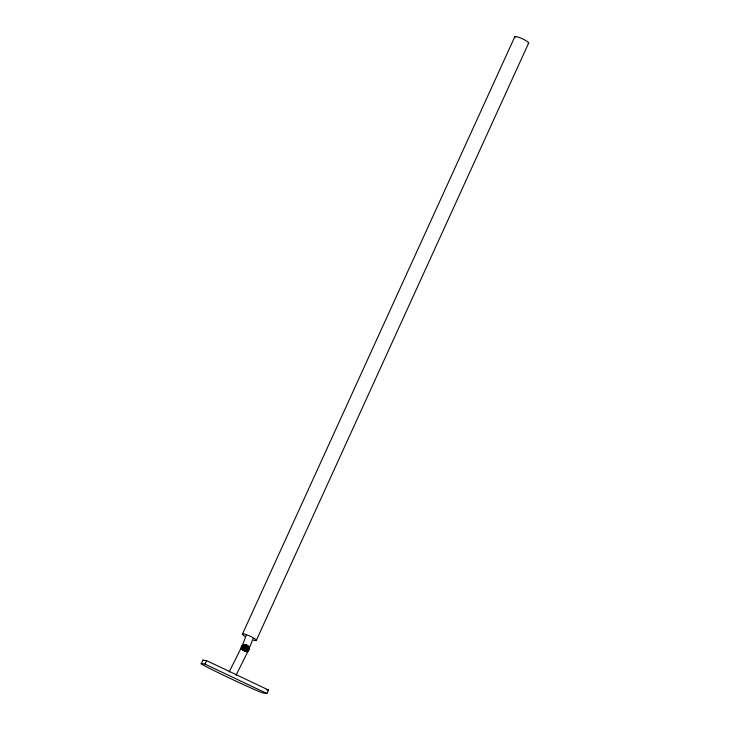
<?xml version="1.0" encoding="UTF-8"?>
<svg xmlns="http://www.w3.org/2000/svg" width="730" height="730" viewBox="0 0 730 730"><rect width="100%" height="100%" fill="white"/><g stroke="black" fill="none" stroke-linecap="round" stroke-linejoin="round"><path stroke-width="1.09" d="M236.036 675.286L247.826 651.561C253.292 646.351 241.776 640.548 240.946 648.295L229.156 672.02M246.284 635.173L241.438 648.039C240.617 649.691 245.983 652.209 247.826 651.561M249.122 648.678L253.164 638.44M241.046 648.587L242.679 644.973M241.365 648.979L243.318 644.663M241.904 649.435L244.121 644.526M242.606 649.928L245.034 644.553M243.428 650.412L245.983 644.754M244.313 650.868L246.913 645.119M245.207 651.26L247.762 645.603M246.046 651.561L248.474 646.187M246.767 651.744L248.985 646.835M247.333 651.808L249.277 647.501M247.689 651.744L249.332 648.13M242.488 633.968L514.86 36.609M256.257 640.502L528.62 43.143M201.307 663.588L202.94 660.13L206.599 660.623L268.54 690.042L266.915 693.5L263.256 693.007A34.438 1.004 25.2 0 1 228.992 677.851A34.438 1.004 25.2 0 1 201.307 663.588L204.966 664.09L266.915 693.5M204.966 664.09L206.599 660.623M266.715 689.795L268.54 690.042M203.141 660.513A34.438 1.004 25.2 0 1 202.94 660.13M515.197 37.476A7.656 1.268 24.5 0 1 522.005 38.608A7.656 1.268 24.5 0 1 528.082 43.252M244.915 636.341A7.656 1.268 24.5 0 1 244.404 634.069A7.656 1.268 24.5 0 1 254.697 638.686A7.656 1.268 24.5 0 1 253.41 640.146"/></g></svg>
